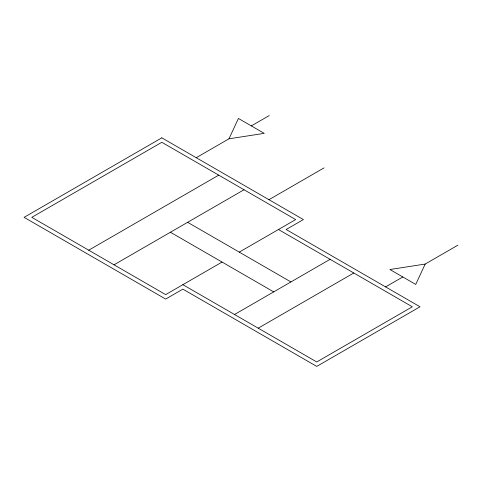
<?xml version="1.0" encoding="UTF-8"?>
<svg xmlns="http://www.w3.org/2000/svg" width="482" height="482" viewBox="0 0 482 482"><rect width="100%" height="100%" fill="white"/><g stroke="black" fill="none" stroke-linecap="round" stroke-linejoin="round"><path stroke-width="0.72" d="M228.968 138.816L238.415 118.452L264.238 133.357L228.968 138.816L196.24 157.71M425.178 264.064L415.725 284.428L389.902 269.516L425.178 264.064L457.9 245.169M251.327 125.904L269.209 115.584M88.724 250.194L218.726 175.141M114.029 264.805L244.031 189.751M268.956 199.687L324.043 167.887M222.063 262.063L165.669 294.623L31.812 217.34L161.813 142.286L295.671 219.569L239.277 252.122M234.529 314.499L330.104 259.322M258.213 328.176L353.788 272.999M385.6 286.911L402.813 276.969M278.457 229.504L412.315 306.787L316.74 361.964L182.883 284.681M187.637 222.31L290.923 281.94M170.423 232.246L273.71 291.881M161.813 137.834L24.1 217.34L165.669 299.075L182.883 289.134L316.74 366.416L420.027 306.787L286.169 229.504L303.383 219.569L161.813 137.834"/></g></svg>
